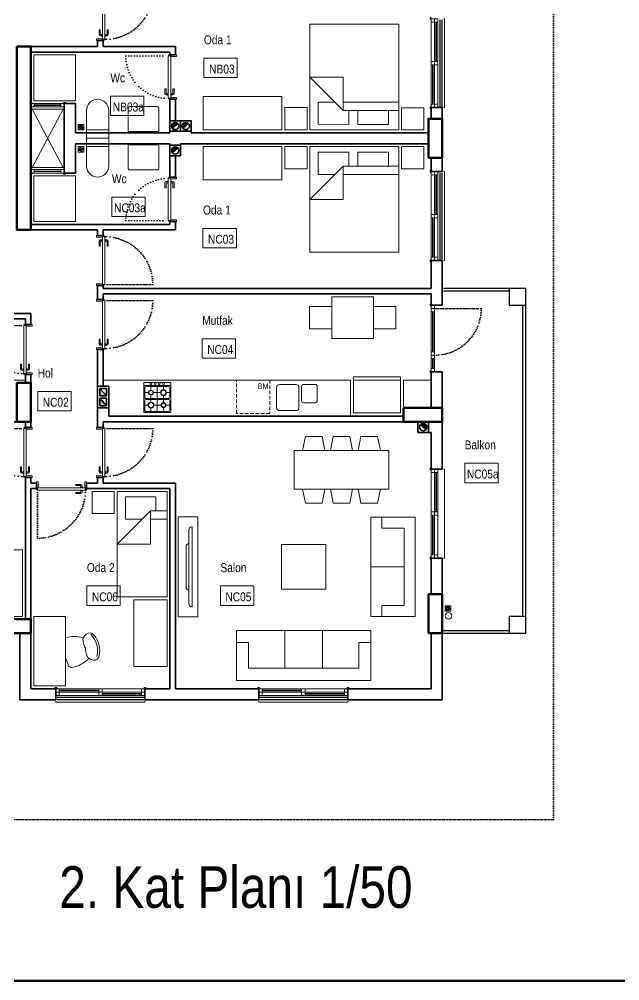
# Model space of a CAD drawing. Header units: millimetres. Extents: x 1811019 to 3717122, y -501178 to -243171.
# Drawn here: x 1866242 to 1867322, y -246506 to -244777 of the extents above; entities that cross this region are included whole.
import ezdxf
from ezdxf.enums import TextEntityAlignment as Align

# ---------------------------------------------------------------- set-up
doc = ezdxf.new("R2010")
doc.units = ezdxf.units.MM
for name, pattern in [('DOT', [0.25, 0, -0.25]), ('izdüşüm arka', [3.175, 0, -3.175]), ('izdüşüm ön', [9.525, 6.35, -3.175])]:
    doc.linetypes.add(name, pattern=pattern)
for name, color, linetype, lineweight in [('a_ba', 6, 'Continuous', 50), ('a_doğrama', 251, 'Continuous', 20), ('a_duvar', 255, 'Continuous', 35), ('a_görünüş', 32, 'Continuous', 25), ('a_görünüş_ince', 8, 'Continuous', 20), ('a_izdüşüm_arka', 255, 'izdüşüm arka', 30), ('a_izdüşüm_ön', 6, 'izdüşüm ön', 9), ('a_not_mahal', 253, 'Continuous', 5), ('a_not_misc', 144, 'Continuous', 5), ('a_not_text', 7, 'Continuous', 13), ('a_tefriş', 8, 'Continuous', 20), ('a_çerçeve_line', 7, 'Continuous', 50), ('m_yib', 65, 'Continuous', 20)]:
    doc.layers.add(name, color=color, linetype=linetype, lineweight=lineweight)
doc.layers.add('a_basılmayacak', color=251, linetype='Continuous', lineweight=5, plot=False)
doc.styles.get("Standard").update_dxf_attribs({"font": 'ARIALN.TTF'})

# ---------------------------------------------------------------- blocks, each defined once
blk = doc.blocks.new('K2')
at = {"layer": 'a_doğrama', "color": 251, "linetype": 'Continuous'}
for p, q in [((-13, 88.1), (-13, 1.9)), ((-13, 88.1), (-8.5, 88.1)), ((-12, 90), (-12, 88.1)), ((-12, 90), (-10, 90)), ((-8.5, 88.1), (-8.5, 1.9)), ((-13, 1.9), (-8.5, 1.9)), ((-12, 0), (-12, 1.9)), ((-12, 0), (-10, 0))]:
    blk.add_line(p, q, dxfattribs=at)
for points in [[(0, 90), (2, 90), (2, 87), (-8.5, 87)], [(0, 0), (2, 0), (2, 3), (-8.5, 3)]]:
    blk.add_lwpolyline(points, dxfattribs=at)
at = {"layer": 'a_doğrama', "color": 251}
for points in [[(-14, 80.1), (-16.5, 80.1, 0.414214), (-17, 79.6), (-17, 71.1), (-19, 71.1), (-19, 79.6)], [(-13, 83.1), (-13.5, 83.1, 0.414214), (-14, 82.6), (-14, 79.6, 0.414214), (-13.5, 79.1), (-13, 79.1)], [(-8.5, 83.1), (-8, 83.1, -0.414214), (-7.5, 82.6), (-7.5, 79.6, -0.414214), (-8, 79.1), (-8.5, 79.1)], [(-7.5, 80.1), (-5, 80.1, -0.414214), (-4.5, 79.6), (-4.5, 71.1), (-2.5, 71.1), (-2.5, 79.6)]]:
    blk.add_lwpolyline(points, format="xyb", dxfattribs=at)
for points in [[(-16.5, 82.1), (-14, 82.1)], [(-5, 82.1), (-7.5, 82.1)]]:
    blk.add_lwpolyline(points, dxfattribs=at)
for centre, start, end in [((-16.5, 79.6), 90, 180), ((-5, 79.6), 0, 90)]:
    blk.add_arc(centre, 2.5, start, end, dxfattribs=at)
at = {"layer": 'a_izdüşüm_arka', "color": 251}
blk.add_lwpolyline([(-99.2, 1.9), (-13, 1.9)], dxfattribs=at)
blk.add_arc((-13, 1.9), 86.2, 90, 180, dxfattribs=at)
blk = doc.blocks.new('M1')
at = {"layer": 'a_doğrama', "linetype": 'Continuous'}
for p, q in [((-24, 6), (-30, 6)), ((-30, 0), (-30, 6)), ((-24, 0), (-30, 0)), ((-24, 0), (-24, 6)), ((30, 6), (24, 6)), ((24, 6), (24, 0)), ((30, 0), (30, 6)), ((30, 0), (24, 0))]:
    blk.add_line(p, q, dxfattribs=at)
at = {"layer": 'a_doğrama'}
for p, q in [((24, 3.5), (-24, 3.5)), ((24, 2.5), (-24, 2.5))]:
    blk.add_line(p, q, dxfattribs=at)
for points in [[(-28, -1), (-28, 0), (-32, 0), (-32, -2), (-29, -2)], [(28, -1), (28, 0), (32, 0), (32, -2), (29, -2)]]:
    blk.add_lwpolyline(points, close=True, dxfattribs=at)
at = {"layer": 'a_görünüş_ince'}
for p, q in [((24, 6), (-24, 6)), ((-24, 0), (24, 0))]:
    blk.add_line(p, q, dxfattribs=at)
blk = doc.blocks.new('klozet')
at = {"layer": 'a_tefriş'}
blk.add_line((20, 0), (-20, 0), dxfattribs=at)
for points in [[(-20, 0), (-20, -15), (20, -15), (20, 0)], [(-20, -50), (-20, -15)], [(20, -50), (20, -15)]]:
    blk.add_lwpolyline(points, dxfattribs=at)
blk.add_arc((0, -50), 20, 180, 360, dxfattribs=at)
blk = doc.blocks.new('k_80')
at = {"layer": 'a_doğrama', "color": 251, "linetype": 'Continuous'}
for p, q in [((-80, 2), (-78.1, 2)), ((-80, 2), (-80, 0)), ((-78.1, 3), (-1.9, 3)), ((-78.1, 3), (-78.1, -1.5)), ((-1.9, 3), (-1.9, -1.5)), ((0, 2), (-1.9, 2)), ((0, 2), (0, 0)), ((-78.1, -1.5), (-1.9, -1.5))]:
    blk.add_line(p, q, dxfattribs=at)
at = {"layer": 'a_doğrama', "color": 251}
for points in [[(-73.1, 3), (-73.1, 3.5, -0.414214), (-72.6, 4), (-69.6, 4, -0.414214), (-69.1, 3.5), (-69.1, 3)], [(-70.1, 4), (-70.1, 6.5, -0.414214), (-69.6, 7), (-61.1, 7), (-61.1, 9), (-69.6, 9)], [(-73.1, -1.5), (-73.1, -2, 0.414214), (-72.6, -2.5), (-69.6, -2.5, 0.414214), (-69.1, -2), (-69.1, -1.5)], [(-70.1, -2.5), (-70.1, -5, 0.414214), (-69.6, -5.5), (-61.1, -5.5), (-61.1, -7.5), (-69.6, -7.5)]]:
    blk.add_lwpolyline(points, format="xyb", dxfattribs=at)
for points in [[(-72.1, 6.5), (-72.1, 4)], [(-72.1, -5), (-72.1, -2.5)]]:
    blk.add_lwpolyline(points, dxfattribs=at)
at = {"layer": 'a_doğrama', "color": 251, "linetype": 'Continuous'}
for points in [[(-80, -10), (-80, -12), (-77, -12), (-77, -1.5)], [(0, -10), (0, -12), (-3, -12), (-3, -1.5)]]:
    blk.add_lwpolyline(points, dxfattribs=at)
at = {"layer": 'a_doğrama', "color": 251}
for centre, start, end in [((-69.6, 6.5), 90, 180), ((-69.6, -5), 180, 270)]:
    blk.add_arc(centre, 2.5, start, end, dxfattribs=at)
at = {"layer": 'a_izdüşüm_arka', "color": 251, "linetype": 'DOT', "ltscale": 20}
blk.add_line((-1.9, 79.2), (-1.9, 3), dxfattribs=at)
blk.add_arc((-1.9, 3), 76.2, 90, 180, dxfattribs=at)
blk = doc.blocks.new('160p')
at = {"layer": 'a_doğrama', "color": 251}
for points in [[(-6, -6), (-6, 0), (-12, 0), (-12, -6)], [(0, -6), (0, 0), (-6, 0), (-6, -6)], [(-6, -83), (-6, -77), (-12, -77), (-12, -83)], [(0, -83), (0, -77), (-6, -77), (-6, -83)], [(-6, -160), (-6, -154), (-12, -154), (-12, -160)], [(0, -160), (0, -154), (-6, -154), (-6, -160)]]:
    blk.add_lwpolyline(points, close=True, dxfattribs=at)
for points in [[(2, -1), (2, 2), (0, 2), (0, -2), (1, -2), (2, -1)], [(-9.5, -6), (-9.5, -77)], [(-8.5, -6), (-8.5, -77)], [(-3.5, -83), (-3.5, -154)], [(-2.5, -83), (-2.5, -154)], [(2, -159), (2, -162), (0, -162), (0, -158), (1, -158), (2, -159)]]:
    blk.add_lwpolyline(points, dxfattribs=at)
at = {"layer": 'a_görünüş_ince', "color": 251}
for points in [[(-22, -160), (-24, -160), (-24, 0), (-22, 0)], [(-12, -77), (-12, -6)], [(-6, -77), (-6, -6)], [(-6, -77), (-6, -6)], [(0, -77), (0, -6)], [(-12, -154), (-12, -83)], [(-6, -154), (-6, -83)], [(-6, -154), (-6, -83)], [(0, -154), (0, -83)]]:
    blk.add_lwpolyline(points, dxfattribs=at)
blk = doc.blocks.new('kapı_120_c_blok')
at = {"layer": 'a_doğrama', "color": 251}
for points in [[(-2, 119), (-2, 122), (0, 122), (0, 118), (-1, 118), (-2, 119)], [(2.5, 114), (2.5, 96)], [(3.5, 114), (3.5, 96)], [(2.5, 84), (2.5, 12)], [(3.5, 84), (3.5, 12)], [(-2, 1), (-2, -2), (0, -2), (0, 2), (-1, 2), (-2, 1)]]:
    blk.add_lwpolyline(points, dxfattribs=at)
for points in [[(0, 114), (6, 114), (6, 120), (0, 120)], [(0, 90), (6, 90), (6, 96), (0, 96)], [(0, 84), (6, 84), (6, 90), (0, 90)], [(0, 6), (6, 6), (6, 12), (0, 12)], [(0, 0), (6, 0), (6, 6), (0, 6)]]:
    blk.add_lwpolyline(points, close=True, dxfattribs=at)
at = {"layer": 'a_görünüş_ince', "color": 251}
for points in [[(0, 114), (0, 96)], [(6, 114), (6, 96)], [(0, 84), (0, 12)], [(6, 84), (6, 12)]]:
    blk.add_lwpolyline(points, dxfattribs=at)
at = {"layer": 'a_izdüşüm_arka', "color": 251}
blk.add_lwpolyline([(6, 6), (90, 6)], dxfattribs=at)
blk.add_arc((6, 6), 84, 0, 90, dxfattribs=at)
blk = doc.blocks.new('baca_şönt')
at = {"layer": 'a_duvar'}
h = blk.add_hatch(color=256, dxfattribs=at)
h.dxf.hatch_style = 1
h.paths.add_polyline_path([(21.5, -5), (21.5, -17), (35, -17)])
h.paths.add_polyline_path([(4, -5), (4, -17), (17.5, -17)])
for p, q in [((4, -5), (17.5, -17)), ((17.5, -5), (17.5, -17)), ((21.5, -5), (21.5, -17)), ((21.5, -5), (35, -17))]:
    blk.add_line(p, q, dxfattribs=at)
blk.add_lwpolyline([(0, -21), (39, -21), (39, -1), (0, -1)], close=True, dxfattribs=at)
for points in [[(17.5, -5), (4, -5), (4, -17), (17.5, -17)], [(21.5, -17), (35, -17), (35, -5), (21.5, -5)]]:
    blk.add_lwpolyline(points, dxfattribs=at)
blk = doc.blocks.new('baca_müstakil')
at = {"layer": 'a_duvar'}
h = blk.add_hatch(color=256, dxfattribs=at)
h.dxf.hatch_style = 1
h.paths.add_polyline_path([(4.9, -4.9, 0.198912), (3, -9.5, 0.668179), (14.1, -14.1)])
blk.add_line((4.9, -4.9), (14.1, -14.1), dxfattribs=at)
blk.add_lwpolyline([(0, -19), (19, -19), (19, 0), (0, 0)], close=True, dxfattribs=at)
blk.add_circle((9.5, -9.5), 6.5, dxfattribs=at)
blk = doc.blocks.new('A$C2A0A03CE')
at = {"layer": 'a_tefriş'}
for p, q in [((-54, -24.3), (-54, 24.3)), ((-54, 24.3), (0, 24.3)), ((-48.6, 24.3), (-48.6, -24.3)), ((-46.8, 20.7), (-46.8, -20.7)), ((-27, 22.5), (-45, 22.5)), ((-35.6, 22.5), (-35.6, 15.7)), ((-25.2, -20.7), (-25.2, 20.7)), ((-23.4, -20.7), (-23.4, 20.7)), ((-21.6, 22.5), (-3.6, 22.5)), ((-13.1, 22.5), (-13.1, 14.8)), ((-1.8, 20.7), (-1.8, -20.7)), ((0, -24.3), (0, 24.3)), ((-40, 11.2), (-46.8, 11.2)), ((-25.2, 0), (-46.8, 0)), ((-35.6, 6.8), (-35.6, -7.7)), ((-25.2, 11.2), (-31, 11.2)), ((-16.6, 11.2), (-23.4, 11.2)), ((-1.8, 0), (-23.4, 0)), ((-13.1, 7.7), (-13.1, -6.8)), ((-1.8, 11.2), (-9.4, 11.2)), ((-39.1, -11.3), (-46.8, -11.3)), ((-35.6, -14.9), (-35.6, -22.5)), ((-25.2, -11.3), (-31.9, -11.3)), ((-17.5, -11.3), (-23.4, -11.3)), ((-13.1, -15.7), (-13.1, -22.5)), ((-1.8, -11.3), (-8.5, -11.3)), ((-54, -24.3), (0, -24.3)), ((-45, -22.5), (-27, -22.5)), ((-3.6, -22.5), (-21.6, -22.5))]:
    blk.add_line(p, q, dxfattribs=at)
for centre, radius in [((-51.4, 11.2), 1.8), ((-51.4, 3.7), 1.8), ((-35.6, 11.2), 5.4), ((-35.6, 11.2), 4.5), ((-13.1, 11.2), 4.5), ((-13.1, 11.2), 3.6), ((-51.4, -3.5), 1.8), ((-51.4, -11.3), 1.8), ((-35.6, -11.3), 4.5), ((-35.6, -11.3), 3.6), ((-13.1, -11.3), 5.4), ((-13.1, -11.3), 4.5)]:
    blk.add_circle(centre, radius, dxfattribs=at)
for centre, start, end in [((-45, 20.7), 90, 180), ((-27, 20.7), 0, 90), ((-21.6, 20.7), 90, 180), ((-3.6, 20.7), 0, 90), ((-45, -20.7), 180, 270), ((-27, -20.7), 270, 0), ((-21.6, -20.7), 180, 270), ((-3.6, -20.7), 270, 0)]:
    blk.add_arc(centre, 1.8, start, end, dxfattribs=at)
blk = doc.blocks.new('tefriş_koltuk_242x90')
at = {"layer": 'a_tefriş'}
for p, q in [((-34, -22), (-34, -90)), ((34, -22), (34, -90)), ((-99, -68), (-121, -68)), ((99, -68), (121, -68))]:
    blk.add_line(p, q, dxfattribs=at)
for points in [[(-121, -90), (-121, 0), (121, 0), (121, -90), (-121, -90)], [(-99, -68), (-99, -22), (99, -22), (99, -68)]]:
    blk.add_lwpolyline(points, dxfattribs=at)
blk = doc.blocks.new('tefriş_koltuk_202x90')
at = {"layer": 'a_tefriş'}
for p, q in [((0, -90), (0, -22)), ((-79, -68), (-101, -68)), ((79, -68), (101, -68))]:
    blk.add_line(p, q, dxfattribs=at)
for points in [[(101, -90), (101, 0), (-101, 0), (-101, -90), (101, -90)], [(79, -68), (79, -22), (-79, -22), (-79, -68)]]:
    blk.add_lwpolyline(points, dxfattribs=at)
blk = doc.blocks.new('tefirş_tv')
at = {"layer": 'a_tefriş'}
for points in [[(35, 10), (35, 10, 0.414214), (30, 15), (-30, 15, 0.414214), (-35, 10), (-35, 10)], [(60, 4), (60, 5, 0.414214), (55, 10), (-55, 10, 0.414214), (-60, 5), (-60, 4)]]:
    blk.add_lwpolyline(points, format="xyb", close=True, dxfattribs=at)
blk = doc.blocks.new('tefriş_yatak tek')
at = {"layer": 'a_tefriş'}
for points in [[(0, -0.45), (-1.9, -0.45), (-1.9, 0.45), (0, 0.45)], [(-1.9, -0.5), (-1.5, -0.5), (-1.5, -0.9), (-1.9, -0.9)]]:
    blk.add_lwpolyline(points, close=True, dxfattribs=at)
for points in [[(-1.55, 0.45), (-1.55, 0.15), (-0.95, -0.45), (-0.95, 0.15), (-1.55, 0.15)], [(-1.4, 0.45), (-1.4, 0.15)], [(-1.4, 0), (-1.4, -0.3), (-1.8, -0.3), (-1.8, 0.25), (-1.55, 0.25)]]:
    blk.add_lwpolyline(points, dxfattribs=at)
blk = doc.blocks.new('tefriş_sandalye')
at = {"layer": 'a_tefriş'}
blk.add_line((0, -18), (0, 18), dxfattribs=at)
at = {"layer": 'a_tefriş', "extrusion": (0, 0, -1)}
for centre, major_axis, start_param, end_param in [((16, -34.3), (38.7, 38.7), 5.200723, 5.79406), ((48.7, 10.5), (13, -13), 2.664537, 2.7784), ((48.7, 10.5), (13, -13), 2.664537, 2.7784), ((48.7, 10.5), (13, -13), 2.7784, 3.245118), ((43.2, 17.3), (6.76, 6.76), 4.815914, 6.34704), ((16.9, -5.5), (28.8, 28.8), 6.26556, 7.321949), ((16.9, -5.5), (28.8, 28.8), 6.26556, 7.321949), ((17, -5.7), (31.4, -31.4), -1.506941, -0.587454), ((62.1, 15.1), (21.8, -21.8), 1.757107, 2.385975), ((62.1, 15.1), (21.8, -21.8), 1.757107, 2.385975), ((66.5, -1.2), (21.8, -21.8), 1.802816, 2.431683), ((66.5, -1.2), (21.8, -21.8), 1.802816, 2.431683), ((51.2, -12.6), (6.76, -6.76), -0.587454, 0.943672), ((-154, -79.7), (117.3, -117.3), -1.166716, -1.087708), ((11.1, -28.2), (4.99, -4.99), 0.687369, 2.053884), ((1.8, 18.5), (38.7, -38.7), -0.034473, 0.601946), ((52.6, -3.9), (13, -13), 1.410391, 1.524253), ((52.6, -3.9), (13, -13), 1.410391, 1.524253), ((52.6, -3.9), (13, 13), 2.514469, 2.981187)]:
    blk.add_ellipse(centre, major_axis=major_axis, ratio=1, start_param=start_param, end_param=end_param, dxfattribs=at)
blk = doc.blocks.new('tefriş_yatak_çift')
at = {"layer": 'a_tefriş'}
for points in [[(-85, -5), (-85, -45), (-125, -45), (-125, -5)], [(80, -195), (80, -5), (-80, -5), (-80, -195)], [(85, -5), (85, -45), (125, -45), (125, -5)]]:
    blk.add_lwpolyline(points, close=True, dxfattribs=at)
for points in [[(-6.3, -40), (-6.3, -15), (-61.3, -15), (-61.3, -40)], [(35, -55), (65, -55), (65, -15), (10, -15), (10, -40)], [(-80, -40), (20, -40), (80, -100), (20, -100), (20, -40)], [(-80, -55), (20, -55)]]:
    blk.add_lwpolyline(points, dxfattribs=at)
blk = doc.blocks.new('tefriş_süzgeç')
at = {"layer": 'a_tefriş'}
for p, q in [((5, 0), (-5, 0)), ((-5, 0), (-5, -10)), ((5, -10), (5, 0)), ((-5, -10), (5, -10)), ((-3.6, -5.1), (-4.1, -5.1)), ((-2.6, -5.1), (-3.1, -5.1)), ((-2.5, -2.5), (-2.9, -2.2)), ((-2.6, -7.6), (-2.9, -7.9)), ((-2, -3.3), (-2.3, -3)), ((-1.9, -6.9), (-2.2, -7.2)), ((-1.6, -5.1), (-2.1, -5.1)), ((-1.2, -3.9), (-1.5, -3.6)), ((-1.2, -6.2), (-1.5, -6.5)), ((-0.2, -2.5), (-0.2, -2)), ((-0.1, -1.5), (-0.1, -1)), ((-0.1, -3), (-0.1, -3.5)), ((-0.1, -6.6), (-0.1, -7.1)), ((-0.1, -7.6), (-0.1, -8.1)), ((-0.1, -8.6), (-0.1, -9.1)), ((1, -4), (1.4, -3.6)), ((1.1, -6.2), (1.4, -6.5)), ((1.5, -5.1), (2, -5.1)), ((1.7, -3.3), (2.1, -2.9)), ((1.8, -6.9), (2.1, -7.2)), ((2.5, -2.5), (2.8, -2.2)), ((2.5, -5.1), (3, -5.1)), ((2.5, -7.5), (2.8, -7.9)), ((3.5, -5.1), (4, -5.1))]:
    blk.add_line(p, q, dxfattribs=at)
for centre, radius, start, end in [((-0.1, -5.1), 4.06, 134.2896, 180), ((-0.1, -5.1), 3.56, 134.2896, 180), ((-0.1, -5.1), 3.06, 180, 225), ((-0.1, -5.1), 4.06, 225, 270), ((-0.1, -5.1), 2.56, 180, 225), ((-0.1, -5.1), 3.56, 225, 270), ((-0.4, -4.4), 2.4, 84.5943, 143.2016), ((-0.1, -5.1), 2.06, 134.2896, 180), ((-0.1, -5), 2.44, 90.343, 138.1212), ((-0.1, -5.1), 1.56, 134.2896, 180), ((-0.1, -5.1), 2.06, 225, 270), ((-0.1, -5.1), 1.56, 225, 270), ((-0.1, -5.1), 4.06, 45, 90), ((-0.1, -5.1), 3.56, 45, 90), ((-0.1, -5.1), 2.06, 45, 90), ((-0.1, -5.1), 1.56, 45, 90), ((-0.1, -5.1), 2.56, 270, 315.7104), ((-0.1, -5.1), 3.06, 270, 315.7104), ((-0.1, -5.1), 1.56, 314.2896, 360), ((-0.1, -5.1), 2.06, 314.2896, 360), ((-0.1, -5.1), 2.56, 360, 45), ((-0.1, -5.1), 3.06, 360, 45), ((-0.1, -5.1), 3.56, 314.2896, 360), ((-0.1, -5.1), 4.06, 314.2896, 360)]:
    blk.add_arc(centre, radius, start, end, dxfattribs=at)

msp = doc.modelspace()

# ---------------------------------------------------------------- linework, layer by layer
at = {"layer": 'a_ba', "color": 253}
for points in [[(1866237.7, -244826.3), (1866262.7, -244826.3), (1866262.7, -245156.3), (1866237.7, -245156.3), (1866237.7, -245131.3), (1866237.7, -245131.3), (1866237.7, -244851.3), (1866237.7, -244851.3)], [(1866977.7, -245026.3), (1867002.7, -245026.3), (1867002.7, -244956.3), (1866977.7, -244956.3)], [(1866237.7, -245501.3), (1866262.7, -245501.3), (1866262.7, -245431.3), (1866237.7, -245431.3)], [(1866932.7, -245476.3), (1866932.7, -245501.3), (1867002.7, -245501.3), (1867002.7, -245476.3)], [(1866977.7, -245881.3), (1867002.7, -245881.3), (1867002.7, -245811.3), (1866977.7, -245811.3)], [(1866262.7, -245881.3), (1866262.7, -245856.3), (1866192.7, -245856.3), (1866192.7, -245881.3)]]:
    msp.add_lwpolyline(points, close=True, dxfattribs=at)
at = {"layer": 'a_basılmayacak'}
for points in [[(1866342.7, -244923.8), (1866267.7, -244923.8), (1866267.7, -244841.3), (1866342.7, -244841.3)], [(1866342.7, -245058.8), (1866267.7, -245058.8), (1866267.7, -245141.3), (1866342.7, -245141.3)]]:
    msp.add_lwpolyline(points, close=True, dxfattribs=at)
at = {"layer": 'a_duvar'}
for p, q in [((1866382.7, -244826.3), (1866382.7, -244815.3)), ((1866392.7, -244815.3), (1866392.7, -244826.3)), ((1866382.7, -244826.3), (1866247.7, -244826.3)), ((1866262.7, -244836.3), (1866512.7, -244836.3)), ((1866522.7, -244826.3), (1866392.7, -244826.3)), ((1866512.7, -244836.3), (1866512.7, -244841.3)), ((1866522.7, -244841.3), (1866522.7, -244826.3)), ((1866512.7, -244921.3), (1866512.7, -244981.3)), ((1866522.7, -244959.8), (1866522.7, -244921.3)), ((1866262.7, -244928.8), (1866262.7, -244928.8)), ((1866342.7, -244928.8), (1866322.7, -244928.8)), ((1866322.7, -244928.8), (1866322.7, -245053.8)), ((1866342.7, -244981.3), (1866342.7, -244928.8)), ((1866982.7, -244936.3), (1866982.7, -244956.3)), ((1867002.7, -244956.3), (1867002.7, -244936.3)), ((1866262.7, -244948.8), (1866262.7, -244948.8)), ((1866342.7, -244981.3), (1866512.7, -244981.3)), ((1866550.7, -244981.3), (1866977.7, -244981.3)), ((1866342.7, -245001.3), (1866512.7, -245001.3)), ((1866342.7, -245053.8), (1866342.7, -245001.3)), ((1866512.7, -245001.3), (1866512.7, -245061.3)), ((1866531.7, -245001.3), (1866977.7, -245001.3)), ((1866531.7, -245003.8), (1866531.7, -245001.3)), ((1866522.7, -245061.3), (1866522.7, -245022.8)), ((1866982.7, -245026.3), (1866982.7, -245051.3)), ((1867002.7, -245051.3), (1867002.7, -245026.3)), ((1866262.7, -245033.8), (1866262.7, -245033.8)), ((1866262.7, -245053.8), (1866262.7, -245053.8)), ((1866322.7, -245053.8), (1866342.7, -245053.8)), ((1866512.7, -245056.3), (1866512.7, -245061.3)), ((1866512.7, -245146.3), (1866262.7, -245146.3)), ((1866512.7, -245141.3), (1866512.7, -245146.3)), ((1866522.7, -245156.3), (1866522.7, -245141.3)), ((1866247.7, -245156.3), (1866382.7, -245156.3)), ((1866382.7, -245156.3), (1866382.7, -245166.3)), ((1866392.7, -245166.3), (1866392.7, -245156.3)), ((1866392.7, -245156.3), (1866522.7, -245156.3)), ((1866982.7, -245211.3), (1866982.7, -245261.3)), ((1867002.7, -245261.3), (1867002.7, -245211.3)), ((1866382.7, -245256.3), (1866382.7, -245281.3)), ((1866392.7, -245261.3), (1866392.7, -245256.3)), ((1866392.7, -245261.3), (1866982.7, -245261.3)), ((1866392.7, -245281.3), (1866392.7, -245271.3)), ((1866392.7, -245271.3), (1866982.7, -245271.3)), ((1866982.7, -245271.3), (1866982.7, -245291.3)), ((1867002.7, -245261.3), (1867002.7, -245261.3)), ((1867002.7, -245261.3), (1867002.7, -245281.3)), ((1867002.7, -245281.3), (1867002.7, -245281.3)), ((1867002.7, -245291.3), (1867002.7, -245281.3)), ((1866002.7, -245316.3), (1866252.7, -245316.3)), ((1866262.7, -245306.3), (1866047.7, -245306.3)), ((1866252.7, -245316.3), (1866252.7, -245326.3)), ((1866262.7, -245326.3), (1866262.7, -245306.3)), ((1866382.7, -245371.3), (1866382.7, -245511.3)), ((1866392.7, -245437.3), (1866392.7, -245371.3)), ((1866252.7, -245416.3), (1866252.7, -245431.3)), ((1866262.7, -245511.3), (1866262.7, -245416.3)), ((1866982.7, -245411.3), (1866982.7, -245476.3)), ((1867002.7, -245586.3), (1867002.7, -245411.3)), ((1866402.7, -245491.3), (1866932.7, -245491.3)), ((1865972.7, -245501.3), (1866252.7, -245501.3)), ((1866252.7, -245501.3), (1866252.7, -245511.3)), ((1866392.7, -245501.3), (1866982.7, -245501.3)), ((1866392.7, -245511.3), (1866392.7, -245501.3)), ((1866982.7, -245520.3), (1866982.7, -245586.3)), ((1866252.7, -245601.3), (1866252.7, -245856.3)), ((1866262.7, -245611.3), (1866262.7, -245601.3)), ((1866272.7, -245611.3), (1866262.7, -245611.3)), ((1866382.7, -245611.3), (1866362.7, -245611.3)), ((1866382.7, -245601.3), (1866382.7, -245611.3)), ((1866392.7, -245611.3), (1866392.7, -245601.3)), ((1866522.7, -245611.3), (1866392.7, -245611.3)), ((1866522.7, -245981.3), (1866522.7, -245611.3)), ((1866262.7, -245621.3), (1866272.7, -245621.3)), ((1866262.7, -245981.3), (1866262.7, -245621.3)), ((1866362.7, -245621.3), (1866512.7, -245621.3)), ((1866512.7, -245621.3), (1866512.7, -245981.3)), ((1866982.7, -245746.3), (1866982.7, -245811.3)), ((1867002.7, -245861.3), (1867002.7, -245746.3)), ((1866242.7, -245881.3), (1866242.7, -246001.3)), ((1866982.7, -245881.3), (1866982.7, -245981.3)), ((1867002.7, -246001.3), (1867002.7, -245881.3)), ((1866307.7, -245981.3), (1866262.7, -245981.3)), ((1866512.7, -245981.3), (1866467.7, -245981.3)), ((1866672.7, -245981.3), (1866522.7, -245981.3)), ((1866982.7, -245981.3), (1866832.7, -245981.3)), ((1866242.7, -246001.3), (1866307.7, -246001.3)), ((1866467.7, -246001.3), (1866672.7, -246001.3)), ((1866832.7, -246001.3), (1867002.7, -246001.3))]:
    msp.add_line(p, q, dxfattribs=at)
for points in [[(1866382.7, -244815.3), (1866392.7, -244815.3)], [(1866512.7, -244841.3), (1866522.7, -244841.3)], [(1866512.7, -244921.3), (1866522.7, -244921.3)], [(1866982.7, -244936.3), (1867002.7, -244936.3)], [(1866550.7, -244978.8), (1866550.7, -244981.3)], [(1866512.7, -245061.3), (1866522.7, -245061.3)], [(1866982.7, -245051.3), (1867002.7, -245051.3)], [(1866512.7, -245141.3), (1866522.7, -245141.3)], [(1866382.7, -245166.3), (1866392.7, -245166.3)], [(1866982.7, -245211.3), (1867002.7, -245211.3)], [(1866382.7, -245256.3), (1866392.7, -245256.3)], [(1866382.7, -245281.3), (1866392.7, -245281.3)], [(1867002.7, -245291.3), (1866982.7, -245291.3)], [(1866252.7, -245326.3), (1866262.7, -245326.3)], [(1866382.7, -245371.3), (1866392.7, -245371.3)], [(1866252.7, -245416.3), (1866262.7, -245416.3)], [(1867002.7, -245411.3), (1866982.7, -245411.3)], [(1866402.7, -245476.3), (1866402.7, -245491.3)], [(1866252.7, -245511.3), (1866262.7, -245511.3)], [(1866382.7, -245511.3), (1866392.7, -245511.3)], [(1866977.7, -245520.3), (1866982.7, -245520.3)], [(1866982.7, -245586.3), (1867002.7, -245586.3)], [(1866252.7, -245601.3), (1866262.7, -245601.3)], [(1866272.7, -245611.3), (1866272.7, -245621.3)], [(1866362.7, -245611.3), (1866362.7, -245621.3)], [(1866382.7, -245601.3), (1866392.7, -245601.3)], [(1866982.7, -245746.3), (1867002.7, -245746.3)], [(1866307.7, -245981.3), (1866307.7, -246001.3)], [(1866467.7, -245981.3), (1866467.7, -246001.3)], [(1866672.7, -246001.3), (1866672.7, -245981.3)], [(1866832.7, -246001.3), (1866832.7, -245981.3)]]:
    msp.add_lwpolyline(points, dxfattribs=at)
at = {"layer": 'a_görünüş', "color": 251}
for points in [[(1866998.7, -244934.3), (1866998.7, -244778.3)], [(1867002.7, -244934.3), (1867002.7, -244778.3)], [(1866998.7, -245209.3), (1866998.7, -245053.3)], [(1867002.7, -245209.3), (1867002.7, -245053.3)], [(1867122.7, -245261.3), (1867004.7, -245261.3)], [(1867122.7, -245266.3), (1867004.7, -245266.3)], [(1867147.7, -245851.3), (1867147.7, -245291.3)], [(1867152.7, -245851.3), (1867152.7, -245291.3)], [(1867004.7, -245876.3), (1867122.7, -245876.3)], [(1867004.7, -245881.3), (1867122.7, -245881.3)], [(1866465.7, -245997.3), (1866309.7, -245997.3)], [(1866830.7, -245997.3), (1866674.7, -245997.3)], [(1866465.7, -246001.3), (1866309.7, -246001.3)], [(1866830.7, -246001.3), (1866674.7, -246001.3)]]:
    msp.add_lwpolyline(points, dxfattribs=at)
for points in [[(1867122.7, -245291.3), (1867152.7, -245291.3), (1867152.7, -245261.3), (1867122.7, -245261.3)], [(1867122.7, -245881.3), (1867152.7, -245881.3), (1867152.7, -245851.3), (1867122.7, -245851.3)]]:
    msp.add_lwpolyline(points, close=True, dxfattribs=at)
at = {"layer": 'a_görünüş_ince'}
for points in [[(1866264.7, -244938.8), (1866320.7, -244938.8)], [(1866264.7, -245043.8), (1866320.7, -245043.8)]]:
    msp.add_lwpolyline(points, dxfattribs=at)
at = {"layer": 'a_izdüşüm_arka'}
msp.add_lwpolyline([(1864722.7, -243766.3), (1867202.7, -243766.3), (1867202.7, -246216.3), (1864722.7, -246216.3)], close=True, dxfattribs=at)
at = {"layer": 'a_izdüşüm_ön', "color": 251}
msp.add_lwpolyline([(1866692.2, -245426.3), (1866692.2, -245486.3), (1866632.2, -245486.3), (1866632.2, -245426.3)], close=True, dxfattribs=at)
at = {"layer": 'a_not_mahal'}
for points in [[(1866633.8, -244847.3), (1866573.8, -244847.3), (1866573.8, -244882.3), (1866633.8, -244882.3)], [(1866465.6, -244915.6), (1866405.6, -244915.6), (1866405.6, -244950.6), (1866465.6, -244950.6)], [(1866468.4, -245097), (1866408.4, -245097), (1866408.4, -245132), (1866468.4, -245132)], [(1866632.2, -245153.4), (1866572.2, -245153.4), (1866572.2, -245188.4), (1866632.2, -245188.4)], [(1866630.9, -245351.8), (1866570.9, -245351.8), (1866570.9, -245386.8), (1866630.9, -245386.8)], [(1866334.9, -245446.6), (1866274.9, -245446.6), (1866274.9, -245481.6), (1866334.9, -245481.6)], [(1867102.9, -245575.7), (1867042.9, -245575.7), (1867042.9, -245610.7), (1867102.9, -245610.7)], [(1866423.4, -245796.5), (1866363.4, -245796.5), (1866363.4, -245831.5), (1866423.4, -245831.5)], [(1866663.5, -245796.5), (1866603.5, -245796.5), (1866603.5, -245831.5), (1866663.5, -245831.5)]]:
    msp.add_lwpolyline(points, close=True, dxfattribs=at)
at = {"layer": 'a_not_misc'}
for points in [[(1866320.7, -244938.8), (1866264.7, -245043.8)], [(1866264.7, -244938.8), (1866320.7, -245043.8)]]:
    msp.add_lwpolyline(points, dxfattribs=at)
at = {"layer": 'a_tefriş'}
for p, q in [((1866394.7, -245426.3), (1866837.7, -245426.3)), ((1866932.7, -245426.3), (1866980.7, -245426.3))]:
    msp.add_line(p, q, dxfattribs=at)
for points in [[(1866572.7, -244916.2), (1866572.7, -244976.2), (1866714.3, -244976.2), (1866714.3, -244916.2)], [(1866572.7, -245066.3), (1866572.7, -245006.3), (1866714.3, -245006.3), (1866714.3, -245066.3)], [(1866878.8, -245351.3), (1866878.8, -245276.3), (1866803.8, -245276.3), (1866803.8, -245351.3)], [(1866803.8, -245333.8), (1866803.8, -245293.8), (1866763.8, -245293.8), (1866763.8, -245333.8)], [(1866918.8, -245333.8), (1866878.8, -245333.8), (1866878.8, -245293.8), (1866918.8, -245293.8)], [(1866906.3, -245622.6), (1866736.3, -245622.6), (1866736.3, -245552.6), (1866906.3, -245552.6)], [(1866562.7, -245852.1), (1866527.7, -245852.1), (1866527.7, -245672.1), (1866562.7, -245672.1)], [(1866187.7, -245731.3), (1866247.7, -245731.3), (1866247.7, -245851.3), (1866187.7, -245851.3)], [(1866793.3, -245802.1), (1866713.3, -245802.1), (1866713.3, -245722.1), (1866793.3, -245722.1)], [(1866507.7, -245821.3), (1866447.7, -245821.3), (1866447.7, -245941.3), (1866507.7, -245941.3)], [(1866325.1, -245976.3), (1866267.7, -245976.3), (1866267.7, -245851.3), (1866325.1, -245851.3)]]:
    msp.add_lwpolyline(points, close=True, dxfattribs=at)
for points in [[(1866492.7, -244979.3), (1866437.7, -244979.3), (1866437.7, -244937.3, -0.414214), (1866440.7, -244934.3), (1866489.7, -244934.3, -0.414214), (1866492.7, -244937.3)], [(1866492.7, -245003.3), (1866437.7, -245003.3), (1866437.7, -245045.3, 0.414214), (1866440.7, -245048.3), (1866489.7, -245048.3, 0.414214), (1866492.7, -245045.3)]]:
    msp.add_lwpolyline(points, format="xyb", close=True, dxfattribs=at)
for points in [[(1866252.7, -245426.3), (1866097.7, -245426.3)], [(1866837.7, -245426.3), (1866837.7, -245489.3)], [(1866927.7, -245485.3), (1866927.7, -245420.3), (1866842.7, -245420.3), (1866842.7, -245485.3), (1866927.7, -245485.3), (1866927.7, -245426.3), (1866842.7, -245426.3)], [(1866932.7, -245474.3), (1866932.7, -245426.3)], [(1866751.3, -245552.6), (1866756.3, -245527.6), (1866786.3, -245527.6), (1866791.3, -245552.6)], [(1866801.3, -245552.6), (1866806.3, -245527.6), (1866836.3, -245527.6), (1866841.3, -245552.6)], [(1866851.3, -245552.6), (1866856.3, -245527.6), (1866886.3, -245527.6), (1866891.3, -245552.6)], [(1866751.3, -245622.6), (1866756.3, -245647.6), (1866786.3, -245647.6), (1866791.3, -245622.6)], [(1866801.3, -245622.6), (1866806.3, -245647.6), (1866836.3, -245647.6), (1866841.3, -245622.6)], [(1866851.3, -245622.6), (1866856.3, -245647.6), (1866886.3, -245647.6), (1866891.3, -245622.6)]]:
    msp.add_lwpolyline(points, dxfattribs=at)
for points in [[(1866744.7, -245476.1, -0.414214), (1866739.7, -245481.1), (1866709.7, -245481.1, -0.414214), (1866704.7, -245476.1), (1866704.7, -245439.1, -0.414214), (1866709.7, -245434.1), (1866739.7, -245434.1, -0.414214), (1866744.7, -245439.1), (1866744.7, -245476.1)], [(1866777.7, -245463.5, -0.414214), (1866774.2, -245467), (1866753.2, -245467, -0.414214), (1866749.7, -245463.5), (1866749.7, -245437.6, -0.414214), (1866753.2, -245434.1), (1866774.2, -245434.1, -0.414214), (1866777.7, -245437.6), (1866777.7, -245463.5)]]:
    msp.add_lwpolyline(points, format="xyb", dxfattribs=at)
at = {"layer": 'a_çerçeve_line'}
msp.add_lwpolyline([(1872123.9, -246506.5), (1872123.9, -243506.5), (1853005.4, -243506.5), (1853005.4, -246506.5)], close=True, dxfattribs=at)
at = {"layer": 'm_yib'}
msp.add_circle((1867013.7, -245850.2), 5.92, dxfattribs=at)

# ---------------------------------------------------------------- block references
at = {"xscale": -1, "rotation": 180}
msp.add_blockref('kapı_120_c_blok', (1866982.7, -245291.3), dxfattribs=at)
at = {"layer": 'a_doğrama', "xscale": -1, "rotation": 180}
msp.add_blockref('M1', (1866292.7, -244928.8), dxfattribs=at)
at = {"layer": 'a_doğrama'}
msp.add_blockref('M1', (1866292.7, -245053.8), dxfattribs=at)
at = {"layer": 'a_duvar', "xscale": -1}
for p in [(1866982.7, -244776.3), (1866982.7, -245051.3), (1866982.7, -245586.3)]:
    msp.add_blockref('160p', p, dxfattribs=at)
at = {"layer": 'a_duvar', "rotation": 270}
for p in [(1866531.7, -244959.8), (1866550.7, -244959.8), (1866531.7, -245003.8)]:
    msp.add_blockref('baca_müstakil', p, dxfattribs=at)
at = {"layer": 'a_duvar', "xscale": -1}
for name, p, rotation in [('baca_şönt', (1866403.7, -245476.3), 270), ('baca_müstakil', (1866958.7, -245501.3), 90), ('160p', (1866467.7, -245981.3), 270), ('160p', (1866832.7, -245981.3), 270)]:
    msp.add_blockref(name, p, dxfattribs=dict(at, rotation=rotation))
at = {"layer": 'a_izdüşüm_arka', "ltscale": 5}
for name, p, rotation in [('K2', (1866382.7, -244725.3), 179.9992036878906), ('k_80', (1866512.7, -244841.3), 90), ('K2', (1866382.7, -245281.3), 179.9992036878906), ('K2', (1866382.7, -245511.3), 179.9992036878906)]:
    msp.add_blockref(name, p, dxfattribs=dict(at, rotation=rotation))
at = {"layer": 'a_izdüşüm_arka', "ltscale": 5, "xscale": -1}
for name, p, rotation in [('k_80', (1866512.7, -245141.3), 90), ('K2', (1866382.7, -245256.3), 0.0007963121093723657), ('K2', (1866262.7, -245326.3), 180.0007963121094), ('K2', (1866262.7, -245511.3), 180.0007963121094), ('K2', (1866272.7, -245611.3), 270.0007963121094)]:
    msp.add_blockref(name, p, dxfattribs=dict(at, rotation=rotation))
at = {"layer": 'a_tefriş', "extrusion": (0, 0, -1), "xscale": -1, "zscale": -1, "rotation": 180.0301700967464}
msp.add_blockref('tefriş_yatak_çift', (-1866844.3, -244981.3), dxfattribs=at)
at = {"layer": 'a_tefriş', "color": 113, "xscale": -1, "rotation": 179.999203660538}
msp.add_blockref('klozet', (1866382.7, -244991.3), dxfattribs=at)
at = {"layer": 'a_tefriş', "rotation": 90}
msp.add_blockref('tefriş_süzgeç', (1866347.7, -244971.3), dxfattribs=at)
at = {"layer": 'a_tefriş', "color": 113}
for name, p, rotation in [('klozet', (1866382.7, -244991.3), 0.0007963394619744455), ('A$C2A0A03CE', (1866489.9, -245484.4), 270.0007963271045)]:
    msp.add_blockref(name, p, dxfattribs=dict(at, rotation=rotation))
at = {"layer": 'a_tefriş', "xscale": -1}
for name, p, rotation in [('tefriş_süzgeç', (1866347.7, -245011.3), 90), ('tefriş_koltuk_242x90', (1866753.3, -245966.3), 180)]:
    msp.add_blockref(name, p, dxfattribs=dict(at, rotation=rotation))
at = {"layer": 'a_tefriş', "extrusion": (0, 0, -1), "zscale": -1, "rotation": 359.9698299032536}
msp.add_blockref('tefriş_yatak_çift', (-1866844.3, -245001.3), dxfattribs=at)
at = {"layer": 'a_tefriş', "xscale": 100, "yscale": 100, "zscale": 100, "rotation": 270}
msp.add_blockref('tefriş_yatak tek', (1866462.7, -245816.3), dxfattribs=at)
at = {"layer": 'a_tefriş', "lineweight": -3, "extrusion": (5.02899e-31, 2.24181e-16, -1), "xscale": -0.882352941176479, "yscale": 0.882352941176479, "zscale": -0.882352941176479, "rotation": 90}
msp.add_blockref('tefriş_koltuk_202x90', (-1866953.7, -245762.1), dxfattribs=at)
at = {"layer": 'a_tefriş', "extrusion": (0, 0, -1), "xscale": -1.2, "rotation": 270.0000016677939}
msp.add_blockref('tefirş_tv', (-1866556.7, -245762.1), dxfattribs=at)
at = {"layer": 'a_tefriş'}
for name, p in [('tefriş_süzgeç', (1867012.8, -245832)), ('tefriş_sandalye', (1866325.1, -245907.8))]:
    msp.add_blockref(name, p, dxfattribs=at)

# ---------------------------------------------------------------- texts
at = {"layer": 'a_not_mahal'}
for s, height, p in [('Oda 1', 16, (1866573.8, -244822.3)), ('Wc', 16, (1866405.6, -244890.6)), ('Wc', 16, (1866408.4, -245072)), ('Oda 1', 16, (1866572.2, -245128.4)), ('Mutfak', 16, (1866570.9, -245326.8)), ('Hol', 16, (1866274.9, -245421.6)), ('BM', 10, (1866670.4, -245442)), ('Balkon', 16, (1867042.9, -245550.7)), ('Oda 2', 16, (1866363.4, -245771.5)), ('Salon', 16, (1866603.5, -245771.5))]:
    msp.add_text(s, height=height, dxfattribs=at).set_placement(p)
for s, p in [('NB03', (1866606.2, -244874.8)), ('NB03a', (1866438, -244943.1)), ('NC03a', (1866440.8, -245124.5)), ('NC03', (1866604.6, -245180.9)), ('NC04', (1866603.3, -245379.3)), ('NC02', (1866307.3, -245474.1)), ('NC05a', (1867075.4, -245603.2)), ('NC06', (1866395.8, -245824)), ('NC05', (1866635.9, -245824))]:
    msp.add_text(s, height=16, rotation=360, dxfattribs=at).set_placement(p, align=Align.CENTER)
at = {"layer": 'a_not_text'}
msp.add_text('2. Kat Planı 1/50 ', height=75, dxfattribs=at).set_placement((1866313.8, -246375.4))

doc.saveas('drawing.dxf')
